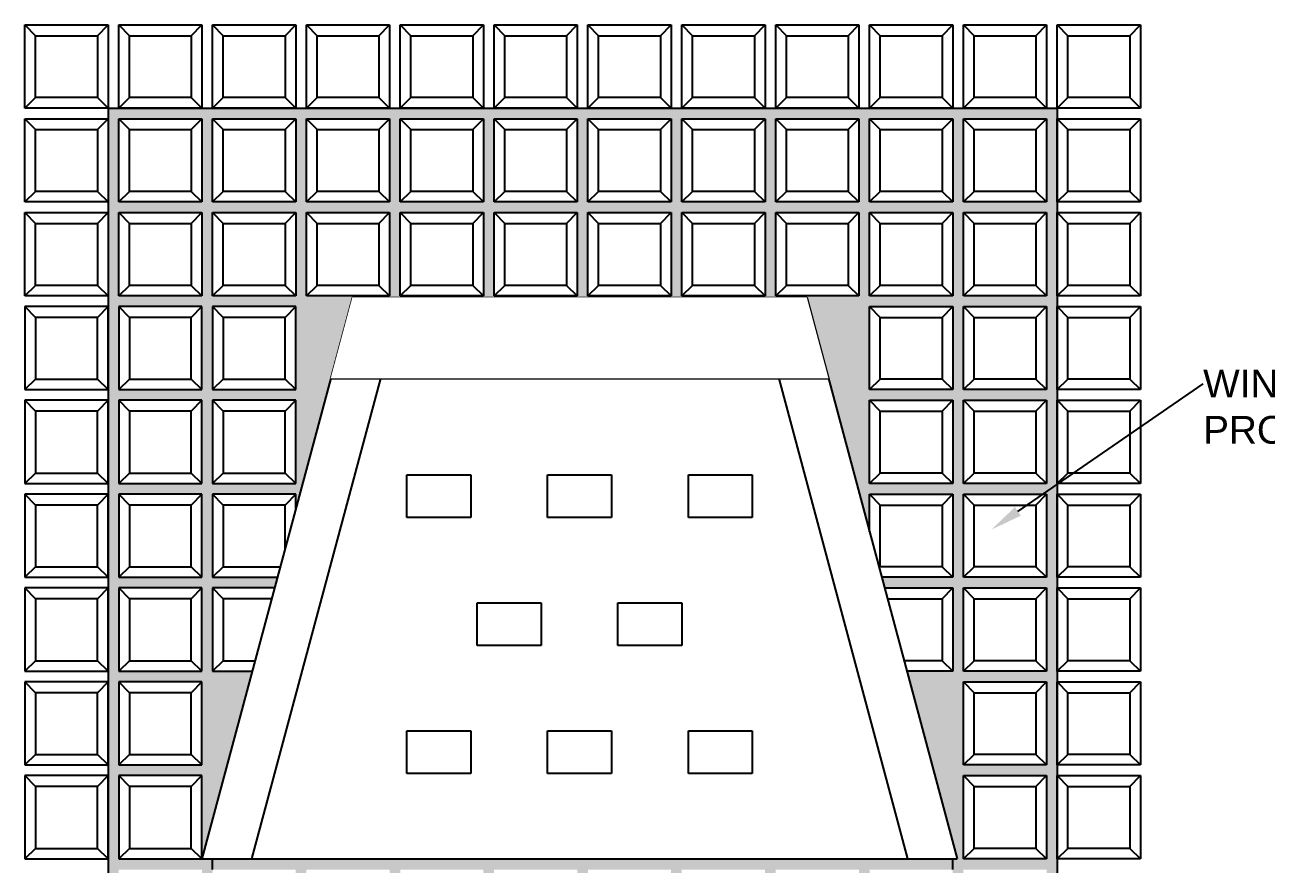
# Model space of a CAD drawing. Header units: inches. Extents: x -6483 to 5836, y -464 to 6086.
# Drawn here: x -6483 to -664, y 2151 to 6086 of the extents above; entities that cross this region are included whole.
import ezdxf
from ezdxf import colors
from ezdxf.entities.mleader import LeaderData, LeaderLine
from ezdxf.math import Vec2, Vec3

# ---------------------------------------------------------------- set-up
doc = ezdxf.new("R2010")
doc.units = ezdxf.units.IN
doc.header["$MEASUREMENT"] = 0
doc.set_wipeout_variables(frame=1)
doc.linetypes.add('HIDDEN', pattern=[0.375, 0.25, -0.125])
doc.styles.get("Standard").update_dxf_attribs({"font": 'arial.ttf'})

msp = doc.modelspace()

# ---------------------------------------------------------------- hatches: boundary and pattern name
h = msp.add_hatch()
h.set_pattern_fill('AR-CONC', color=256, scale=10)
h.set_pattern_definition([(50, (0, 0), (71.726, -6.2752), [7.5, -82.5]), (355, (0, 0), (-13.87513, 75.2192), [6, -66]), (100.4514, (5.98, -0.52), (57.8509, 68.944), [6.374, -70.1142]), (46.1842, (0, 20), (106.7241, -16.5519), [11.25, -123.75]), (96.6356, (8.89, 18.62), (93.4662, 97.4119), [9.561, -105.1714]), (351.1842, (0, 20), (93.4662, 97.4119), [9, -99]), (21, (10, 15), (59.6907, -40.2619), [7.5, -82.5]), (326, (10, 15), (24.33153, 72.515), [6, -66]), (71.4514, (14.974, 11.645), (84.02224, 32.2531), [6.374, -70.1142]), (37.5, (0, 0), (1.215986, 33.289385), [0, -65.2, 0, -67, 0, -66.25]), (7.5, (0, 0), (26.30695, 39.44117), [0, -38.2, 0, -63.7, 0, -25.25]), (327.5, (-22.3, 0), (53.38224, -2.25549), [0, -25, 0, -78, 0, -103.5]), (317.5, (-32.3, 0), (58.31862, 10.0105), [0, -32.5, 0, -51.8, 0, -73.5])])
h.paths.add_polyline_path([(-4332.5, 4815.5), (-4333, 4816), (-4723, 4816), (-4723, 5206), (-4333, 5206), (-4333, 4808.1), (-4332.5, 4808.1), (-4332.5, 4428.1), (-2715.7, 4428.1), (-2523, 3709.1), (-2523, 3886), (-2133, 3886), (-2133, 3496), (-2465.9, 3496), (-2452.5, 3446), (-2133, 3446), (-2133, 3056), (-2348, 3056), (-2112.2, 2176), (-2133, 2176), (-2133, 2126), (-2133, 1736), (-2133, 1686), (-2133, 1296), (-2133, 1246), (-1643, 1246), (-1643, 5696), (-6093, 5696), (-6093, 1246), (-5603, 1246), (-5603, 1296), (-5603, 1686), (-5603, 1736), (-5603, 2126), (-5603, 2176), (-5652.8, 2176), (-6043, 2176), (-6043, 2566), (-5653, 2566), (-5653, 2176), (-5652.8, 2176), (-5417, 3056), (-5603, 3056), (-5603, 3446), (-5312.5, 3446), (-5299.1, 3496), (-5603, 3496), (-5603, 3886), (-5213, 3886), (-5213, 3817.2), (-5049.3, 4428.1), (-4332.5, 4428.1)])
h.paths.add_polyline_path([(-5213, 4376), (-5603, 4376), (-5603, 4766), (-5213, 4766)], flags=16)
h.paths.add_polyline_path([(-5163, 4816), (-5163, 5206), (-4773, 5206), (-4773, 4816)], flags=16)
h.paths.add_polyline_path([(-5263, 4714.5), (-5263, 4424.5), (-5553, 4424.5), (-5553, 4714.5)], flags=0)
h.paths.add_polyline_path([(-5113, 4864.5), (-5113, 5154.5), (-4823, 5154.5), (-4823, 4864.5)], flags=0)
h.paths.add_polyline_path([(-5213, 4816), (-5603, 4816), (-5603, 5206), (-5213, 5206)], flags=16)
h.paths.add_polyline_path([(-5263, 4864.5), (-5553, 4864.5), (-5553, 5154.5), (-5263, 5154.5)], flags=0)
h.paths.add_polyline_path([(-5213, 4326), (-5213, 3936), (-5603, 3936), (-5603, 4326)], flags=16)
h.paths.add_polyline_path([(-5263, 4274.5), (-5263, 3984.5), (-5553, 3984.5), (-5553, 4274.5)], flags=0)
h.paths.add_polyline_path([(-5653, 4376), (-6043, 4376), (-6043, 4766), (-5653, 4766)], flags=16)
h.paths.add_polyline_path([(-5703, 4714.5), (-5703, 4424.5), (-5993, 4424.5), (-5993, 4714.5)], flags=0)
h.paths.add_polyline_path([(-5653, 4816), (-6043, 4816), (-6043, 5206), (-5653, 5206)], flags=16)
h.paths.add_polyline_path([(-5703, 4864.5), (-5993, 4864.5), (-5993, 5154.5), (-5703, 5154.5)], flags=0)
h.paths.add_polyline_path([(-5163, 5256), (-5163, 5646), (-4773, 5646), (-4773, 5256)], flags=16)
h.paths.add_polyline_path([(-5113, 5304.5), (-5113, 5594.5), (-4823, 5594.5), (-4823, 5304.5)], flags=0)
h.paths.add_polyline_path([(-5213, 5256), (-5603, 5256), (-5603, 5646), (-5213, 5646)], flags=16)
h.paths.add_polyline_path([(-5263, 5304.5), (-5553, 5304.5), (-5553, 5594.5), (-5263, 5594.5)], flags=0)
h.paths.add_polyline_path([(-5653, 4326), (-5653, 3936), (-6043, 3936), (-6043, 4326)], flags=16)
h.paths.add_polyline_path([(-5703, 4274.5), (-5703, 3984.5), (-5993, 3984.5), (-5993, 4274.5)], flags=0)
h.paths.add_polyline_path([(-4723, 5256), (-4723, 5646), (-4333, 5646), (-4333, 5256)], flags=16)
h.paths.add_polyline_path([(-4673, 5304.5), (-4673, 5594.5), (-4383, 5594.5), (-4383, 5304.5)], flags=0)
h.paths.add_polyline_path([(-5653, 5256), (-6043, 5256), (-6043, 5646), (-5653, 5646)], flags=16)
h.paths.add_polyline_path([(-5703, 5304.5), (-5993, 5304.5), (-5993, 5594.5), (-5703, 5594.5)], flags=0)
h.paths.add_polyline_path([(-4283, 4816), (-4283, 5206), (-3893, 5206), (-3893, 4816)], flags=16)
h.paths.add_polyline_path([(-4233, 4864.5), (-4233, 5154.5), (-3943, 5154.5), (-3943, 4864.5)], flags=0)
h.paths.add_polyline_path([(-5653, 3886), (-5653, 3496), (-6043, 3496), (-6043, 3886)], flags=16)
h.paths.add_polyline_path([(-5703, 3834.5), (-5703, 3544.5), (-5993, 3544.5), (-5993, 3834.5)], flags=0)
h.paths.add_polyline_path([(-4283, 5256), (-4283, 5646), (-3893, 5646), (-3893, 5256)], flags=16)
h.paths.add_polyline_path([(-4233, 5304.5), (-4233, 5594.5), (-3943, 5594.5), (-3943, 5304.5)], flags=0)
h.paths.add_polyline_path([(-3843, 4816), (-3843, 5206), (-3453, 5206), (-3453, 4816)], flags=16)
h.paths.add_polyline_path([(-3793, 4864.5), (-3793, 5154.5), (-3503, 5154.5), (-3503, 4864.5)], flags=0)
h.paths.add_polyline_path([(-5653, 3446), (-5653, 3056), (-6043, 3056), (-6043, 3446)], flags=16)
h.paths.add_polyline_path([(-5703, 3394.5), (-5703, 3104.5), (-5993, 3104.5), (-5993, 3394.5)], flags=0)
h.paths.add_polyline_path([(-3843, 5256), (-3843, 5646), (-3453, 5646), (-3453, 5256)], flags=16)
h.paths.add_polyline_path([(-3793, 5304.5), (-3793, 5594.5), (-3503, 5594.5), (-3503, 5304.5)], flags=0)
h.paths.add_polyline_path([(-3403, 4816), (-3403, 5206), (-3013, 5206), (-3013, 4816)], flags=16)
h.paths.add_polyline_path([(-3353, 4864.5), (-3353, 5154.5), (-3063, 5154.5), (-3063, 4864.5)], flags=0)
h.paths.add_polyline_path([(-5653, 3006), (-5653, 2616), (-6043, 2616), (-6043, 3006)], flags=16)
h.paths.add_polyline_path([(-5703, 2954.5), (-5703, 2664.5), (-5993, 2664.5), (-5993, 2954.5)], flags=0)
h.paths.add_polyline_path([(-3403, 5256), (-3403, 5646), (-3013, 5646), (-3013, 5256)], flags=16)
h.paths.add_polyline_path([(-3353, 5304.5), (-3353, 5594.5), (-3063, 5594.5), (-3063, 5304.5)], flags=0)
h.paths.add_polyline_path([(-2963, 4816), (-2963, 5206), (-2573, 5206), (-2573, 4816)], flags=16)
h.paths.add_polyline_path([(-2913, 4864.5), (-2913, 5154.5), (-2623, 5154.5), (-2623, 4864.5)], flags=0)
h.paths.add_polyline_path([(-2963, 5256), (-2963, 5646), (-2573, 5646), (-2573, 5256)], flags=16)
h.paths.add_polyline_path([(-2913, 5304.5), (-2913, 5594.5), (-2623, 5594.5), (-2623, 5304.5)], flags=0)
h.paths.add_polyline_path([(-2523, 4766), (-2133, 4766), (-2133, 4376), (-2523, 4376)], flags=16)
h.paths.add_polyline_path([(-2473, 4714.5), (-2183, 4714.5), (-2183, 4424.5), (-2473, 4424.5)], flags=0)
h.paths.add_polyline_path([(-2523, 4816), (-2523, 5206), (-2133, 5206), (-2133, 4816)], flags=16)
h.paths.add_polyline_path([(-2473, 4864.5), (-2473, 5154.5), (-2183, 5154.5), (-2183, 4864.5)], flags=0)
h.paths.add_polyline_path([(-2523, 4326), (-2133, 4326), (-2133, 3936), (-2523, 3936)], flags=16)
h.paths.add_polyline_path([(-2473, 4274.5), (-2183, 4274.5), (-2183, 3984.5), (-2473, 3984.5)], flags=0)
h.paths.add_polyline_path([(-5653, 2126), (-5653, 1736), (-6043, 1736), (-6043, 2126)], flags=16)
h.paths.add_polyline_path([(-5703, 2074.5), (-5703, 1784.5), (-5993, 1784.5), (-5993, 2074.5)], flags=0)
h.paths.add_polyline_path([(-2523, 5256), (-2523, 5646), (-2133, 5646), (-2133, 5256)], flags=16)
h.paths.add_polyline_path([(-2473, 5304.5), (-2473, 5594.5), (-2183, 5594.5), (-2183, 5304.5)], flags=0)
h.paths.add_polyline_path([(-2083, 4766), (-1693, 4766), (-1693, 4376), (-2083, 4376)], flags=16)
h.paths.add_polyline_path([(-2033, 4714.5), (-1743, 4714.5), (-1743, 4424.5), (-2033, 4424.5)], flags=0)
h.paths.add_polyline_path([(-2083, 4816), (-2083, 5206), (-1693, 5206), (-1693, 4816)], flags=16)
h.paths.add_polyline_path([(-2033, 4864.5), (-2033, 5154.5), (-1743, 5154.5), (-1743, 4864.5)], flags=0)
h.paths.add_polyline_path([(-2083, 4326), (-1693, 4326), (-1693, 3936), (-2083, 3936)], flags=16)
h.paths.add_polyline_path([(-2033, 4274.5), (-1743, 4274.5), (-1743, 3984.5), (-2033, 3984.5)], flags=0)
h.paths.add_polyline_path([(-5653, 1686), (-5653, 1296), (-6043, 1296), (-6043, 1686)], flags=16)
h.paths.add_polyline_path([(-5703, 1634.5), (-5703, 1344.5), (-5993, 1344.5), (-5993, 1634.5)], flags=0)
h.paths.add_polyline_path([(-2083, 5256), (-2083, 5646), (-1693, 5646), (-1693, 5256)], flags=16)
h.paths.add_polyline_path([(-2033, 5304.5), (-2033, 5594.5), (-1743, 5594.5), (-1743, 5304.5)], flags=0)
h.paths.add_polyline_path([(-2083, 3886), (-1693, 3886), (-1693, 3496), (-2083, 3496)], flags=16)
h.paths.add_polyline_path([(-2033, 3834.5), (-1743, 3834.5), (-1743, 3544.5), (-2033, 3544.5)], flags=0)
h.paths.add_polyline_path([(-2083, 3446), (-1693, 3446), (-1693, 3056), (-2083, 3056)], flags=16)
h.paths.add_polyline_path([(-2033, 3394.5), (-1743, 3394.5), (-1743, 3104.5), (-2033, 3104.5)], flags=0)
h.paths.add_polyline_path([(-2083, 3006), (-1693, 3006), (-1693, 2616), (-2083, 2616)], flags=16)
h.paths.add_polyline_path([(-2033, 2954.5), (-1743, 2954.5), (-1743, 2664.5), (-2033, 2664.5)], flags=0)
h.paths.add_polyline_path([(-2083, 2566), (-1693, 2566), (-1693, 2176), (-2083, 2176)], flags=16)
h.paths.add_polyline_path([(-2033, 2514.5), (-1743, 2514.5), (-1743, 2224.5), (-2033, 2224.5)], flags=0)
h.paths.add_polyline_path([(-2083, 2126), (-1693, 2126), (-1693, 1736), (-2083, 1736)], flags=16)
h.paths.add_polyline_path([(-2033, 2074.5), (-1743, 2074.5), (-1743, 1784.5), (-2033, 1784.5)], flags=0)
h.paths.add_polyline_path([(-2083, 1686), (-1693, 1686), (-1693, 1296), (-2083, 1296)], flags=16)
h.paths.add_polyline_path([(-2033, 1634.5), (-1743, 1634.5), (-1743, 1344.5), (-2033, 1344.5)], flags=0)
h = msp.add_hatch()
h.set_pattern_fill('AR-CONC', color=256, scale=10)
h.set_pattern_definition([(50, (-5663.964, -487.377), (71.726, -6.2752), [7.5, -82.5]), (355, (-5663.964, -487.38), (-13.8751, 75.2192), [6, -66]), (100.4514, (-5657.99, -487.9), (57.8509, 68.944), [6.374, -70.1142]), (46.1842, (-5663.96, -467.38), (106.7241, -16.552), [11.25, -123.75]), (96.6356, (-5655.07, -468.76), (93.4662, 97.4119), [9.561, -105.1714]), (351.1842, (-5663.96, -467.38), (93.4662, 97.4119), [9, -99]), (21, (-5653.964, -472.377), (59.6907, -40.2619), [7.5, -82.5]), (326, (-5653.964, -472.38), (24.3315, 72.515), [6, -66]), (71.4514, (-5648.99, -475.73), (84.0222, 32.2531), [6.374, -70.1142]), (37.5, (-5663.964, -487.377), (1.21599, 33.28939), [0, -65.2, 0, -67, 0, -66.25]), (7.5, (-5663.964, -487.377), (26.30695, 39.44117), [0, -38.2, 0, -63.7, 0, -25.25]), (327.5, (-5686.264, -487.377), (53.38224, -2.25549), [0, -25, 0, -78, 0, -103.5]), (317.5, (-5696.264, -487.377), (58.3186, 10.0105), [0, -32.5, 0, -51.8, 0, -73.5])])
h.paths.add_polyline_path([(-2133, 1736), (-2523, 1736), (-2523, 2126), (-2133, 2126), (-2133, 2176), (-5603, 2176), (-5603, 2126), (-5213, 2126), (-5213, 1736), (-5603, 1736), (-5603, 1686), (-5213, 1686), (-5213, 1296), (-5603, 1296), (-5603, 1246), (-5213, 1246), (-5163, 1246), (-4773, 1246), (-4723, 1246), (-4333, 1246), (-4283, 1246), (-3893, 1246), (-3843, 1246), (-3453, 1246), (-3403, 1246), (-3013, 1246), (-2963, 1246), (-2573, 1246), (-2523, 1246), (-2133, 1246), (-2133, 1296), (-2523, 1296), (-2523, 1686), (-2133, 1686)])
h.paths.add_polyline_path([(-3893, 1736), (-4283, 1736), (-4283, 2126), (-3893, 2126)], flags=16)
h.paths.add_polyline_path([(-3843, 1736), (-3843, 2126), (-3453, 2126), (-3453, 1736)], flags=16)
h.paths.add_polyline_path([(-3893, 1686), (-3893, 1296), (-4283, 1296), (-4283, 1686)], flags=16)
h.paths.add_polyline_path([(-3843, 1686), (-3453, 1686), (-3453, 1296), (-3843, 1296)], flags=16)
h.paths.add_polyline_path([(-4333, 1736), (-4723, 1736), (-4723, 2126), (-4333, 2126)], flags=16)
h.paths.add_polyline_path([(-4333, 1686), (-4333, 1296), (-4723, 1296), (-4723, 1686)], flags=16)
h.paths.add_polyline_path([(-3403, 1736), (-3403, 2126), (-3013, 2126), (-3013, 1736)], flags=16)
h.paths.add_polyline_path([(-3403, 1686), (-3013, 1686), (-3013, 1296), (-3403, 1296)], flags=16)
h.paths.add_polyline_path([(-4773, 1736), (-5163, 1736), (-5163, 2126), (-4773, 2126)], flags=16)
h.paths.add_polyline_path([(-4773, 1686), (-4773, 1296), (-5163, 1296), (-5163, 1686)], flags=16)
h.paths.add_polyline_path([(-2963, 1736), (-2963, 2126), (-2573, 2126), (-2573, 1736)], flags=16)
h.paths.add_polyline_path([(-2963, 1686), (-2573, 1686), (-2573, 1296), (-2963, 1296)], flags=16)

# ---------------------------------------------------------------- linework, layer by layer
for p, q in [((-6483, 6086), (-6093, 6086)), ((-6483, 5696), (-6483, 6086)), ((-6483, 6086), (-6433, 6034.5)), ((-6143, 6034.5), (-6093, 6086)), ((-6093, 6086), (-6093, 5696)), ((-6043, 6086), (-5653, 6086)), ((-6043, 5696), (-6043, 6086)), ((-6043, 6086), (-5993, 6034.5)), ((-5703, 6034.5), (-5653, 6086)), ((-5653, 6086), (-5653, 5696)), ((-5603, 6086), (-5213, 6086)), ((-5603, 5696), (-5603, 6086)), ((-5603, 6086), (-5553, 6034.5)), ((-5263, 6034.5), (-5213, 6086)), ((-5213, 6086), (-5213, 5696)), ((-5163, 6086), (-4773, 6086)), ((-5163, 5696), (-5163, 6086)), ((-5163, 6086), (-5113, 6034.5)), ((-4823, 6034.5), (-4773, 6086)), ((-4773, 6086), (-4773, 5696)), ((-4723, 6086), (-4333, 6086)), ((-4723, 5696), (-4723, 6086)), ((-4723, 6086), (-4673, 6034.5)), ((-4383, 6034.5), (-4333, 6086)), ((-4333, 6086), (-4333, 5696)), ((-4283, 6086), (-3893, 6086)), ((-4283, 5696), (-4283, 6086)), ((-4283, 6086), (-4233, 6034.5)), ((-3943, 6034.5), (-3893, 6086)), ((-3893, 6086), (-3893, 5696)), ((-3843, 6086), (-3453, 6086)), ((-3843, 5696), (-3843, 6086)), ((-3843, 6086), (-3793, 6034.5)), ((-3503, 6034.5), (-3453, 6086)), ((-3453, 6086), (-3453, 5696)), ((-3403, 6086), (-3013, 6086)), ((-3403, 5696), (-3403, 6086)), ((-3403, 6086), (-3353, 6034.5)), ((-3063, 6034.5), (-3013, 6086)), ((-3013, 6086), (-3013, 5696)), ((-2963, 6086), (-2573, 6086)), ((-2963, 5696), (-2963, 6086)), ((-2963, 6086), (-2913, 6034.5)), ((-2623, 6034.5), (-2573, 6086)), ((-2573, 6086), (-2573, 5696)), ((-2523, 6086), (-2133, 6086)), ((-2523, 5696), (-2523, 6086)), ((-2523, 6086), (-2473, 6034.5)), ((-2183, 6034.5), (-2133, 6086)), ((-2133, 6086), (-2133, 5696)), ((-2083, 6086), (-1693, 6086)), ((-2083, 5696), (-2083, 6086)), ((-2083, 6086), (-2033, 6034.5)), ((-1743, 6034.5), (-1693, 6086)), ((-1693, 6086), (-1693, 5696)), ((-1643, 6086), (-1253, 6086)), ((-1643, 5696), (-1643, 6086)), ((-1643, 6086), (-1593, 6034.5)), ((-1303, 6034.5), (-1253, 6086)), ((-1253, 6086), (-1253, 5696)), ((-6433, 6034.5), (-6143, 6034.5)), ((-6433, 5744.5), (-6433, 6034.5)), ((-6143, 6034.5), (-6143, 5744.5)), ((-5993, 6034.5), (-5703, 6034.5)), ((-5993, 5744.5), (-5993, 6034.5)), ((-5703, 6034.5), (-5703, 5744.5)), ((-5553, 6034.5), (-5263, 6034.5)), ((-5553, 5744.5), (-5553, 6034.5)), ((-5263, 6034.5), (-5263, 5744.5)), ((-5113, 6034.5), (-4823, 6034.5)), ((-5113, 5744.5), (-5113, 6034.5)), ((-4823, 6034.5), (-4823, 5744.5)), ((-4673, 6034.5), (-4383, 6034.5)), ((-4673, 5744.5), (-4673, 6034.5)), ((-4383, 6034.5), (-4383, 5744.5)), ((-4233, 6034.5), (-3943, 6034.5)), ((-4233, 5744.5), (-4233, 6034.5)), ((-3943, 6034.5), (-3943, 5744.5)), ((-3793, 6034.5), (-3503, 6034.5)), ((-3793, 5744.5), (-3793, 6034.5)), ((-3503, 6034.5), (-3503, 5744.5)), ((-3353, 6034.5), (-3063, 6034.5)), ((-3353, 5744.5), (-3353, 6034.5)), ((-3063, 6034.5), (-3063, 5744.5)), ((-2913, 6034.5), (-2623, 6034.5)), ((-2913, 5744.5), (-2913, 6034.5)), ((-2623, 6034.5), (-2623, 5744.5)), ((-2473, 6034.5), (-2183, 6034.5)), ((-2473, 5744.5), (-2473, 6034.5)), ((-2183, 6034.5), (-2183, 5744.5)), ((-2033, 6034.5), (-1743, 6034.5)), ((-2033, 5744.5), (-2033, 6034.5)), ((-1743, 6034.5), (-1743, 5744.5)), ((-1593, 6034.5), (-1303, 6034.5)), ((-1593, 5744.5), (-1593, 6034.5)), ((-1303, 6034.5), (-1303, 5744.5)), ((-6483, 5696), (-6433, 5744.5)), ((-6143, 5744.5), (-6433, 5744.5)), ((-6143, 5744.5), (-6093, 5696)), ((-6043, 5696), (-5993, 5744.5)), ((-5703, 5744.5), (-5993, 5744.5)), ((-5703, 5744.5), (-5653, 5696)), ((-5603, 5696), (-5553, 5744.5)), ((-5263, 5744.5), (-5553, 5744.5)), ((-5263, 5744.5), (-5213, 5696)), ((-5163, 5696), (-5113, 5744.5)), ((-4823, 5744.5), (-5113, 5744.5)), ((-4823, 5744.5), (-4773, 5696)), ((-4723, 5696), (-4673, 5744.5)), ((-4383, 5744.5), (-4673, 5744.5)), ((-4383, 5744.5), (-4333, 5696)), ((-4283, 5696), (-4233, 5744.5)), ((-3943, 5744.5), (-4233, 5744.5)), ((-3943, 5744.5), (-3893, 5696)), ((-3843, 5696), (-3793, 5744.5)), ((-3503, 5744.5), (-3793, 5744.5)), ((-3503, 5744.5), (-3453, 5696)), ((-3403, 5696), (-3353, 5744.5)), ((-3063, 5744.5), (-3353, 5744.5)), ((-3063, 5744.5), (-3013, 5696)), ((-2963, 5696), (-2913, 5744.5)), ((-2623, 5744.5), (-2913, 5744.5)), ((-2623, 5744.5), (-2573, 5696)), ((-2523, 5696), (-2473, 5744.5)), ((-2183, 5744.5), (-2473, 5744.5)), ((-2183, 5744.5), (-2133, 5696)), ((-2083, 5696), (-2033, 5744.5)), ((-1743, 5744.5), (-2033, 5744.5)), ((-1743, 5744.5), (-1693, 5696)), ((-1643, 5696), (-1593, 5744.5)), ((-1303, 5744.5), (-1593, 5744.5)), ((-1303, 5744.5), (-1253, 5696)), ((-6093, 5696), (-6483, 5696)), ((-6483, 5646), (-6093, 5646)), ((-6483, 5256), (-6483, 5646)), ((-6483, 5646), (-6433, 5594.5)), ((-6143, 5594.5), (-6093, 5646)), ((-6093, 5696), (-1643, 5696)), ((-6093, 5696), (-6093, 1246)), ((-6093, 5646), (-6093, 5256)), ((-5653, 5696), (-6043, 5696)), ((-6043, 5646), (-5653, 5646)), ((-6043, 5256), (-6043, 5646)), ((-6043, 5646), (-5993, 5594.5)), ((-5703, 5594.5), (-5653, 5646)), ((-5653, 5646), (-5653, 5256)), ((-5213, 5696), (-5603, 5696)), ((-5603, 5646), (-5213, 5646)), ((-5603, 5256), (-5603, 5646)), ((-5603, 5646), (-5553, 5594.5)), ((-5263, 5594.5), (-5213, 5646)), ((-5213, 5646), (-5213, 5256)), ((-4773, 5696), (-5163, 5696)), ((-5163, 5646), (-4773, 5646)), ((-5163, 5256), (-5163, 5646)), ((-5163, 5646), (-5113, 5594.5)), ((-4823, 5594.5), (-4773, 5646)), ((-4773, 5646), (-4773, 5256)), ((-4333, 5696), (-4723, 5696)), ((-4723, 5646), (-4333, 5646)), ((-4723, 5256), (-4723, 5646)), ((-4723, 5646), (-4673, 5594.5)), ((-4383, 5594.5), (-4333, 5646)), ((-4333, 5646), (-4333, 5256)), ((-3893, 5696), (-4283, 5696)), ((-4283, 5646), (-3893, 5646)), ((-4283, 5256), (-4283, 5646)), ((-4283, 5646), (-4233, 5594.5)), ((-3943, 5594.5), (-3893, 5646)), ((-3893, 5646), (-3893, 5256)), ((-3453, 5696), (-3843, 5696)), ((-3843, 5646), (-3453, 5646)), ((-3843, 5256), (-3843, 5646)), ((-3843, 5646), (-3793, 5594.5)), ((-3503, 5594.5), (-3453, 5646)), ((-3453, 5646), (-3453, 5256)), ((-3013, 5696), (-3403, 5696)), ((-3403, 5646), (-3013, 5646)), ((-3403, 5256), (-3403, 5646)), ((-3403, 5646), (-3353, 5594.5)), ((-3063, 5594.5), (-3013, 5646)), ((-3013, 5646), (-3013, 5256)), ((-2573, 5696), (-2963, 5696)), ((-2963, 5646), (-2573, 5646)), ((-2963, 5256), (-2963, 5646)), ((-2963, 5646), (-2913, 5594.5)), ((-2623, 5594.5), (-2573, 5646)), ((-2573, 5646), (-2573, 5256)), ((-2133, 5696), (-2523, 5696)), ((-2523, 5646), (-2133, 5646)), ((-2523, 5256), (-2523, 5646)), ((-2523, 5646), (-2473, 5594.5)), ((-2183, 5594.5), (-2133, 5646)), ((-2133, 5646), (-2133, 5256)), ((-1693, 5696), (-2083, 5696)), ((-2083, 5646), (-1693, 5646)), ((-2083, 5256), (-2083, 5646)), ((-2083, 5646), (-2033, 5594.5)), ((-1743, 5594.5), (-1693, 5646)), ((-1693, 5646), (-1693, 5256)), ((-1253, 5696), (-1643, 5696)), ((-1643, 5696), (-1643, 1246)), ((-1643, 5646), (-1253, 5646)), ((-1643, 5256), (-1643, 5646)), ((-1643, 5646), (-1593, 5594.5)), ((-1303, 5594.5), (-1253, 5646)), ((-1253, 5646), (-1253, 5256)), ((-6433, 5594.5), (-6143, 5594.5)), ((-6433, 5304.5), (-6433, 5594.5)), ((-6143, 5594.5), (-6143, 5304.5)), ((-5993, 5594.5), (-5703, 5594.5)), ((-5993, 5304.5), (-5993, 5594.5)), ((-5703, 5594.5), (-5703, 5304.5)), ((-5553, 5594.5), (-5263, 5594.5)), ((-5553, 5304.5), (-5553, 5594.5)), ((-5263, 5594.5), (-5263, 5304.5)), ((-5113, 5594.5), (-4823, 5594.5)), ((-5113, 5304.5), (-5113, 5594.5)), ((-4823, 5594.5), (-4823, 5304.5)), ((-4673, 5594.5), (-4383, 5594.5)), ((-4673, 5304.5), (-4673, 5594.5)), ((-4383, 5594.5), (-4383, 5304.5)), ((-4233, 5594.5), (-3943, 5594.5)), ((-4233, 5304.5), (-4233, 5594.5)), ((-3943, 5594.5), (-3943, 5304.5)), ((-3793, 5594.5), (-3503, 5594.5)), ((-3793, 5304.5), (-3793, 5594.5)), ((-3503, 5594.5), (-3503, 5304.5)), ((-3353, 5594.5), (-3063, 5594.5)), ((-3353, 5304.5), (-3353, 5594.5)), ((-3063, 5594.5), (-3063, 5304.5)), ((-2913, 5594.5), (-2623, 5594.5)), ((-2913, 5304.5), (-2913, 5594.5)), ((-2623, 5594.5), (-2623, 5304.5)), ((-2473, 5594.5), (-2183, 5594.5)), ((-2473, 5304.5), (-2473, 5594.5)), ((-2183, 5594.5), (-2183, 5304.5)), ((-2033, 5594.5), (-1743, 5594.5)), ((-2033, 5304.5), (-2033, 5594.5)), ((-1743, 5594.5), (-1743, 5304.5)), ((-1593, 5594.5), (-1303, 5594.5)), ((-1593, 5304.5), (-1593, 5594.5)), ((-1303, 5594.5), (-1303, 5304.5)), ((-6483, 5256), (-6433, 5304.5)), ((-6143, 5304.5), (-6433, 5304.5)), ((-6143, 5304.5), (-6093, 5256)), ((-6043, 5256), (-5993, 5304.5)), ((-5703, 5304.5), (-5993, 5304.5)), ((-5703, 5304.5), (-5653, 5256)), ((-5603, 5256), (-5553, 5304.5)), ((-5263, 5304.5), (-5553, 5304.5)), ((-5263, 5304.5), (-5213, 5256)), ((-5163, 5256), (-5113, 5304.5)), ((-4823, 5304.5), (-5113, 5304.5)), ((-4823, 5304.5), (-4773, 5256)), ((-4723, 5256), (-4673, 5304.5)), ((-4383, 5304.5), (-4673, 5304.5)), ((-4383, 5304.5), (-4333, 5256)), ((-4283, 5256), (-4233, 5304.5)), ((-3943, 5304.5), (-4233, 5304.5)), ((-3943, 5304.5), (-3893, 5256)), ((-3843, 5256), (-3793, 5304.5)), ((-3503, 5304.5), (-3793, 5304.5)), ((-3503, 5304.5), (-3453, 5256)), ((-3403, 5256), (-3353, 5304.5)), ((-3063, 5304.5), (-3353, 5304.5)), ((-3063, 5304.5), (-3013, 5256)), ((-2963, 5256), (-2913, 5304.5)), ((-2623, 5304.5), (-2913, 5304.5)), ((-2623, 5304.5), (-2573, 5256)), ((-2523, 5256), (-2473, 5304.5)), ((-2183, 5304.5), (-2473, 5304.5)), ((-2183, 5304.5), (-2133, 5256)), ((-2083, 5256), (-2033, 5304.5)), ((-1743, 5304.5), (-2033, 5304.5)), ((-1743, 5304.5), (-1693, 5256)), ((-1643, 5256), (-1593, 5304.5)), ((-1303, 5304.5), (-1593, 5304.5)), ((-1303, 5304.5), (-1253, 5256)), ((-6093, 5256), (-6483, 5256)), ((-5653, 5256), (-6043, 5256)), ((-5213, 5256), (-5603, 5256)), ((-4773, 5256), (-5163, 5256)), ((-4333, 5256), (-4723, 5256)), ((-3893, 5256), (-4283, 5256)), ((-3453, 5256), (-3843, 5256)), ((-3013, 5256), (-3403, 5256)), ((-2573, 5256), (-2963, 5256)), ((-2133, 5256), (-2523, 5256)), ((-1693, 5256), (-2083, 5256)), ((-1253, 5256), (-1643, 5256)), ((-6483, 5206), (-6093, 5206)), ((-6483, 4816), (-6483, 5206)), ((-6483, 5206), (-6433, 5154.5)), ((-6143, 5154.5), (-6093, 5206)), ((-6093, 5206), (-6093, 4816)), ((-6043, 5206), (-5653, 5206)), ((-6043, 4816), (-6043, 5206)), ((-6043, 5206), (-5993, 5154.5)), ((-5703, 5154.5), (-5653, 5206)), ((-5653, 5206), (-5653, 4816)), ((-5603, 5206), (-5213, 5206)), ((-5603, 4816), (-5603, 5206)), ((-5603, 5206), (-5553, 5154.5)), ((-5263, 5154.5), (-5213, 5206)), ((-5213, 5206), (-5213, 4816)), ((-5163, 5206), (-4773, 5206)), ((-5163, 4816), (-5163, 5206)), ((-5163, 5206), (-5113, 5154.5)), ((-4823, 5154.5), (-4773, 5206)), ((-4773, 5206), (-4773, 4816)), ((-4723, 5206), (-4333, 5206)), ((-4723, 4816), (-4723, 5206)), ((-4723, 5206), (-4673, 5154.5)), ((-4383, 5154.5), (-4333, 5206)), ((-4333, 5206), (-4333, 4816)), ((-4283, 5206), (-3893, 5206)), ((-4283, 4816), (-4283, 5206)), ((-4283, 5206), (-4233, 5154.5)), ((-3943, 5154.5), (-3893, 5206)), ((-3893, 5206), (-3893, 4816)), ((-3843, 5206), (-3453, 5206)), ((-3843, 4816), (-3843, 5206)), ((-3843, 5206), (-3793, 5154.5)), ((-3503, 5154.5), (-3453, 5206)), ((-3453, 5206), (-3453, 4816)), ((-3403, 5206), (-3013, 5206)), ((-3403, 4816), (-3403, 5206)), ((-3403, 5206), (-3353, 5154.5)), ((-3063, 5154.5), (-3013, 5206)), ((-3013, 5206), (-3013, 4816)), ((-2963, 5206), (-2573, 5206)), ((-2963, 4816), (-2963, 5206)), ((-2963, 5206), (-2913, 5154.5)), ((-2623, 5154.5), (-2573, 5206)), ((-2573, 5206), (-2573, 4816)), ((-2523, 5206), (-2133, 5206)), ((-2523, 4816), (-2523, 5206)), ((-2523, 5206), (-2473, 5154.5)), ((-2183, 5154.5), (-2133, 5206)), ((-2133, 5206), (-2133, 4816)), ((-2083, 5206), (-1693, 5206)), ((-2083, 4816), (-2083, 5206)), ((-2083, 5206), (-2033, 5154.5)), ((-1743, 5154.5), (-1693, 5206)), ((-1693, 5206), (-1693, 4816)), ((-1643, 5206), (-1253, 5206)), ((-1643, 4816), (-1643, 5206)), ((-1643, 5206), (-1593, 5154.5)), ((-1303, 5154.5), (-1253, 5206)), ((-1253, 5206), (-1253, 4816)), ((-6433, 5154.5), (-6143, 5154.5)), ((-6433, 4864.5), (-6433, 5154.5)), ((-6143, 5154.5), (-6143, 4864.5)), ((-5993, 5154.5), (-5703, 5154.5)), ((-5993, 4864.5), (-5993, 5154.5)), ((-5703, 5154.5), (-5703, 4864.5)), ((-5553, 5154.5), (-5263, 5154.5)), ((-5553, 4864.5), (-5553, 5154.5)), ((-5263, 5154.5), (-5263, 4864.5)), ((-5113, 5154.5), (-4823, 5154.5)), ((-5113, 4864.5), (-5113, 5154.5)), ((-4823, 5154.5), (-4823, 4864.5)), ((-4673, 5154.5), (-4383, 5154.5)), ((-4673, 4864.5), (-4673, 5154.5)), ((-4383, 5154.5), (-4383, 4864.5)), ((-4233, 5154.5), (-3943, 5154.5)), ((-4233, 4864.5), (-4233, 5154.5)), ((-3943, 5154.5), (-3943, 4864.5)), ((-3793, 5154.5), (-3503, 5154.5)), ((-3793, 4864.5), (-3793, 5154.5)), ((-3503, 5154.5), (-3503, 4864.5)), ((-3353, 5154.5), (-3063, 5154.5)), ((-3353, 4864.5), (-3353, 5154.5)), ((-3063, 5154.5), (-3063, 4864.5)), ((-2913, 5154.5), (-2623, 5154.5)), ((-2913, 4864.5), (-2913, 5154.5)), ((-2623, 5154.5), (-2623, 4864.5)), ((-2473, 5154.5), (-2183, 5154.5)), ((-2473, 4864.5), (-2473, 5154.5)), ((-2183, 5154.5), (-2183, 4864.5)), ((-2033, 5154.5), (-1743, 5154.5)), ((-2033, 4864.5), (-2033, 5154.5)), ((-1743, 5154.5), (-1743, 4864.5)), ((-1593, 5154.5), (-1303, 5154.5)), ((-1593, 4864.5), (-1593, 5154.5)), ((-1303, 5154.5), (-1303, 4864.5)), ((-6483, 4816), (-6433, 4864.5)), ((-6143, 4864.5), (-6433, 4864.5)), ((-6143, 4864.5), (-6093, 4816)), ((-6043, 4816), (-5993, 4864.5)), ((-5703, 4864.5), (-5993, 4864.5)), ((-5703, 4864.5), (-5653, 4816)), ((-5603, 4816), (-5553, 4864.5)), ((-5263, 4864.5), (-5553, 4864.5)), ((-5263, 4864.5), (-5213, 4816)), ((-5163, 4816), (-5113, 4864.5)), ((-4823, 4864.5), (-5113, 4864.5)), ((-4823, 4864.5), (-4773, 4816)), ((-4723, 4816), (-4673, 4864.5)), ((-4383, 4864.5), (-4673, 4864.5)), ((-4383, 4864.5), (-4333, 4816)), ((-4283, 4816), (-4233, 4864.5)), ((-3943, 4864.5), (-4233, 4864.5)), ((-3943, 4864.5), (-3893, 4816)), ((-3843, 4816), (-3793, 4864.5)), ((-3503, 4864.5), (-3793, 4864.5)), ((-3503, 4864.5), (-3453, 4816)), ((-3403, 4816), (-3353, 4864.5)), ((-3063, 4864.5), (-3353, 4864.5)), ((-3063, 4864.5), (-3013, 4816)), ((-2963, 4816), (-2913, 4864.5)), ((-2623, 4864.5), (-2913, 4864.5)), ((-2623, 4864.5), (-2573, 4816)), ((-2523, 4816), (-2473, 4864.5)), ((-2183, 4864.5), (-2473, 4864.5)), ((-2183, 4864.5), (-2133, 4816)), ((-2083, 4816), (-2033, 4864.5)), ((-1743, 4864.5), (-2033, 4864.5)), ((-1743, 4864.5), (-1693, 4816)), ((-1643, 4816), (-1593, 4864.5)), ((-1303, 4864.5), (-1593, 4864.5)), ((-1303, 4864.5), (-1253, 4816)), ((-6093, 4816), (-6483, 4816)), ((-5653, 4816), (-6043, 4816)), ((-5213, 4816), (-5603, 4816)), ((-4773, 4816), (-5163, 4816)), ((-4333, 4816), (-4723, 4816)), ((-3893, 4816), (-4283, 4816)), ((-3453, 4816), (-3843, 4816)), ((-3013, 4816), (-3403, 4816)), ((-2573, 4816), (-2963, 4816)), ((-2133, 4816), (-2523, 4816)), ((-1693, 4816), (-2083, 4816)), ((-1253, 4816), (-1643, 4816)), ((-6433, 4714.5), (-6483, 4766)), ((-6093, 4766), (-6483, 4766)), ((-6483, 4766), (-6483, 4376)), ((-6143, 4714.5), (-6433, 4714.5)), ((-6433, 4714.5), (-6433, 4424.5)), ((-6093, 4766), (-6143, 4714.5)), ((-6143, 4424.5), (-6143, 4714.5)), ((-6093, 4376), (-6093, 4766)), ((-5993, 4714.5), (-6043, 4766)), ((-5653, 4766), (-6043, 4766)), ((-6043, 4766), (-6043, 4376)), ((-5703, 4714.5), (-5993, 4714.5)), ((-5993, 4714.5), (-5993, 4424.5)), ((-5653, 4766), (-5703, 4714.5)), ((-5703, 4424.5), (-5703, 4714.5)), ((-5653, 4376), (-5653, 4766)), ((-5553, 4714.5), (-5603, 4766)), ((-5213, 4766), (-5603, 4766)), ((-5603, 4766), (-5603, 4376)), ((-5263, 4714.5), (-5553, 4714.5)), ((-5553, 4714.5), (-5553, 4424.5)), ((-5213, 4766), (-5263, 4714.5)), ((-5263, 4424.5), (-5263, 4714.5)), ((-5213, 4376), (-5213, 4766)), ((-2523, 4766), (-2133, 4766)), ((-2523, 4376), (-2523, 4766)), ((-2523, 4766), (-2473, 4714.5)), ((-2473, 4714.5), (-2183, 4714.5)), ((-2473, 4424.5), (-2473, 4714.5)), ((-2183, 4714.5), (-2133, 4766)), ((-2183, 4714.5), (-2183, 4424.5)), ((-2133, 4766), (-2133, 4376)), ((-2083, 4766), (-1693, 4766)), ((-2083, 4376), (-2083, 4766)), ((-2083, 4766), (-2033, 4714.5)), ((-2033, 4714.5), (-1743, 4714.5)), ((-2033, 4424.5), (-2033, 4714.5)), ((-1743, 4714.5), (-1693, 4766)), ((-1743, 4714.5), (-1743, 4424.5)), ((-1693, 4766), (-1693, 4376)), ((-1643, 4766), (-1253, 4766)), ((-1643, 4376), (-1643, 4766)), ((-1643, 4766), (-1593, 4714.5)), ((-1593, 4714.5), (-1303, 4714.5)), ((-1593, 4424.5), (-1593, 4714.5)), ((-1303, 4714.5), (-1253, 4766)), ((-1303, 4714.5), (-1303, 4424.5)), ((-1253, 4766), (-1253, 4376)), ((-6433, 4424.5), (-6483, 4376)), ((-6433, 4424.5), (-6143, 4424.5)), ((-6093, 4376), (-6143, 4424.5)), ((-5993, 4424.5), (-6043, 4376)), ((-5993, 4424.5), (-5703, 4424.5)), ((-5653, 4376), (-5703, 4424.5)), ((-5553, 4424.5), (-5603, 4376)), ((-5553, 4424.5), (-5263, 4424.5)), ((-5213, 4376), (-5263, 4424.5)), ((-2523, 4376), (-2473, 4424.5)), ((-2183, 4424.5), (-2473, 4424.5)), ((-2183, 4424.5), (-2133, 4376)), ((-2083, 4376), (-2033, 4424.5)), ((-1743, 4424.5), (-2033, 4424.5)), ((-1743, 4424.5), (-1693, 4376)), ((-1643, 4376), (-1593, 4424.5)), ((-1303, 4424.5), (-1593, 4424.5)), ((-1303, 4424.5), (-1253, 4376)), ((-6483, 4376), (-6093, 4376)), ((-6043, 4376), (-5653, 4376)), ((-5603, 4376), (-5213, 4376)), ((-2133, 4376), (-2523, 4376)), ((-1693, 4376), (-2083, 4376)), ((-1253, 4376), (-1643, 4376)), ((-6433, 4274.5), (-6483, 4326)), ((-6093, 4326), (-6483, 4326)), ((-6483, 4326), (-6483, 3936)), ((-6093, 4326), (-6143, 4274.5)), ((-6093, 3936), (-6093, 4326)), ((-5993, 4274.5), (-6043, 4326)), ((-5653, 4326), (-6043, 4326)), ((-6043, 4326), (-6043, 3936)), ((-5653, 4326), (-5703, 4274.5)), ((-5653, 3936), (-5653, 4326)), ((-5553, 4274.5), (-5603, 4326)), ((-5213, 4326), (-5603, 4326)), ((-5603, 4326), (-5603, 3936)), ((-5213, 4326), (-5263, 4274.5)), ((-5213, 3936), (-5213, 4326)), ((-2523, 4326), (-2133, 4326)), ((-2523, 3936), (-2523, 4326)), ((-2523, 4326), (-2473, 4274.5)), ((-2183, 4274.5), (-2133, 4326)), ((-2133, 4326), (-2133, 3936)), ((-2083, 4326), (-1693, 4326)), ((-2083, 3936), (-2083, 4326)), ((-2083, 4326), (-2033, 4274.5)), ((-1743, 4274.5), (-1693, 4326)), ((-1693, 4326), (-1693, 3936)), ((-1643, 4326), (-1253, 4326)), ((-1643, 3936), (-1643, 4326)), ((-1643, 4326), (-1593, 4274.5)), ((-1303, 4274.5), (-1253, 4326)), ((-1253, 4326), (-1253, 3936)), ((-6143, 4274.5), (-6433, 4274.5)), ((-6433, 4274.5), (-6433, 3984.5)), ((-6143, 3984.5), (-6143, 4274.5)), ((-5703, 4274.5), (-5993, 4274.5)), ((-5993, 4274.5), (-5993, 3984.5)), ((-5703, 3984.5), (-5703, 4274.5)), ((-5263, 4274.5), (-5553, 4274.5)), ((-5553, 4274.5), (-5553, 3984.5)), ((-5263, 3984.5), (-5263, 4274.5)), ((-2473, 4274.5), (-2183, 4274.5)), ((-2473, 3984.5), (-2473, 4274.5)), ((-2183, 4274.5), (-2183, 3984.5)), ((-2033, 4274.5), (-1743, 4274.5)), ((-2033, 3984.5), (-2033, 4274.5)), ((-1743, 4274.5), (-1743, 3984.5)), ((-1593, 4274.5), (-1303, 4274.5)), ((-1593, 3984.5), (-1593, 4274.5)), ((-1303, 4274.5), (-1303, 3984.5)), ((-6433, 3984.5), (-6483, 3936)), ((-6433, 3984.5), (-6143, 3984.5)), ((-6093, 3936), (-6143, 3984.5)), ((-5993, 3984.5), (-6043, 3936)), ((-5993, 3984.5), (-5703, 3984.5)), ((-5653, 3936), (-5703, 3984.5)), ((-5553, 3984.5), (-5603, 3936)), ((-5553, 3984.5), (-5263, 3984.5)), ((-5213, 3936), (-5263, 3984.5)), ((-2523, 3936), (-2473, 3984.5)), ((-2183, 3984.5), (-2473, 3984.5)), ((-2183, 3984.5), (-2133, 3936)), ((-2083, 3936), (-2033, 3984.5)), ((-1743, 3984.5), (-2033, 3984.5)), ((-1743, 3984.5), (-1693, 3936)), ((-1643, 3936), (-1593, 3984.5)), ((-1303, 3984.5), (-1593, 3984.5)), ((-1303, 3984.5), (-1253, 3936)), ((-6483, 3936), (-6093, 3936)), ((-6043, 3936), (-5653, 3936)), ((-5603, 3936), (-5213, 3936)), ((-2133, 3936), (-2523, 3936)), ((-1693, 3936), (-2083, 3936)), ((-1253, 3936), (-1643, 3936)), ((-6433, 3834.5), (-6483, 3886)), ((-6093, 3886), (-6483, 3886)), ((-6483, 3886), (-6483, 3496)), ((-6093, 3886), (-6143, 3834.5)), ((-6093, 3496), (-6093, 3886)), ((-5993, 3834.5), (-6043, 3886)), ((-5653, 3886), (-6043, 3886)), ((-6043, 3886), (-6043, 3496)), ((-5653, 3886), (-5703, 3834.5)), ((-5653, 3496), (-5653, 3886)), ((-5553, 3834.5), (-5603, 3886)), ((-5213, 3886), (-5603, 3886)), ((-5603, 3886), (-5603, 3496)), ((-5213, 3886), (-5263, 3834.5)), ((-5213, 3817.2), (-5213, 3886)), ((-2523, 3886), (-2133, 3886)), ((-2523, 3709.1), (-2523, 3886)), ((-2523, 3886), (-2473, 3834.5)), ((-2183, 3834.5), (-2133, 3886)), ((-2133, 3886), (-2133, 3496)), ((-2083, 3886), (-1693, 3886)), ((-2083, 3496), (-2083, 3886)), ((-2083, 3886), (-2033, 3834.5)), ((-1743, 3834.5), (-1693, 3886)), ((-1693, 3886), (-1693, 3496)), ((-1643, 3886), (-1253, 3886)), ((-1643, 3496), (-1643, 3886)), ((-1643, 3886), (-1593, 3834.5)), ((-1303, 3834.5), (-1253, 3886)), ((-1253, 3886), (-1253, 3496)), ((-6143, 3834.5), (-6433, 3834.5)), ((-6433, 3834.5), (-6433, 3544.5)), ((-6143, 3544.5), (-6143, 3834.5)), ((-5703, 3834.5), (-5993, 3834.5)), ((-5993, 3834.5), (-5993, 3544.5)), ((-5703, 3544.5), (-5703, 3834.5)), ((-5263, 3834.5), (-5553, 3834.5)), ((-5553, 3834.5), (-5553, 3544.5)), ((-5263, 3630.6), (-5263, 3834.5)), ((-2473, 3834.5), (-2183, 3834.5)), ((-2473, 3544.5), (-2473, 3834.5)), ((-2183, 3834.5), (-2183, 3544.5)), ((-2033, 3834.5), (-1743, 3834.5)), ((-2033, 3544.5), (-2033, 3834.5)), ((-1743, 3834.5), (-1743, 3544.5)), ((-1593, 3834.5), (-1303, 3834.5)), ((-1593, 3544.5), (-1593, 3834.5)), ((-1303, 3834.5), (-1303, 3544.5)), ((-6433, 3544.5), (-6483, 3496)), ((-6483, 3496), (-6093, 3496)), ((-6433, 3544.5), (-6143, 3544.5)), ((-6093, 3496), (-6143, 3544.5)), ((-5993, 3544.5), (-6043, 3496)), ((-6043, 3496), (-5653, 3496)), ((-5993, 3544.5), (-5703, 3544.5)), ((-5653, 3496), (-5703, 3544.5)), ((-5553, 3544.5), (-5603, 3496)), ((-5603, 3496), (-5299.1, 3496)), ((-5553, 3544.5), (-5286.1, 3544.5)), ((-2477.7, 3540), (-2473, 3544.5)), ((-2183, 3544.5), (-2473, 3544.5)), ((-2133, 3496), (-2465.9, 3496)), ((-2183, 3544.5), (-2133, 3496)), ((-2083, 3496), (-2033, 3544.5)), ((-1693, 3496), (-2083, 3496)), ((-1743, 3544.5), (-2033, 3544.5)), ((-1743, 3544.5), (-1693, 3496)), ((-1643, 3496), (-1593, 3544.5)), ((-1253, 3496), (-1643, 3496)), ((-1303, 3544.5), (-1593, 3544.5)), ((-1303, 3544.5), (-1253, 3496)), ((-6433, 3394.5), (-6483, 3446)), ((-6093, 3446), (-6483, 3446)), ((-6483, 3446), (-6483, 3056)), ((-6093, 3446), (-6143, 3394.5)), ((-6093, 3056), (-6093, 3446)), ((-5993, 3394.5), (-6043, 3446)), ((-5653, 3446), (-6043, 3446)), ((-6043, 3446), (-6043, 3056)), ((-5653, 3446), (-5703, 3394.5)), ((-5653, 3056), (-5653, 3446)), ((-5553, 3394.5), (-5603, 3446)), ((-5312.5, 3446), (-5603, 3446)), ((-5603, 3446), (-5603, 3056)), ((-2452.5, 3446), (-2133, 3446)), ((-2183, 3394.5), (-2133, 3446)), ((-2133, 3446), (-2133, 3056)), ((-2083, 3446), (-1693, 3446)), ((-2083, 3056), (-2083, 3446)), ((-2083, 3446), (-2033, 3394.5)), ((-1743, 3394.5), (-1693, 3446)), ((-1693, 3446), (-1693, 3056)), ((-1643, 3446), (-1253, 3446)), ((-1643, 3056), (-1643, 3446)), ((-1643, 3446), (-1593, 3394.5)), ((-1303, 3394.5), (-1253, 3446)), ((-1253, 3446), (-1253, 3056)), ((-6143, 3394.5), (-6433, 3394.5)), ((-6433, 3394.5), (-6433, 3104.5)), ((-6143, 3104.5), (-6143, 3394.5)), ((-5703, 3394.5), (-5993, 3394.5)), ((-5993, 3394.5), (-5993, 3104.5)), ((-5703, 3104.5), (-5703, 3394.5)), ((-5326.3, 3394.5), (-5553, 3394.5)), ((-5553, 3394.5), (-5553, 3104.5)), ((-2438.7, 3394.5), (-2183, 3394.5)), ((-2183, 3394.5), (-2183, 3104.5)), ((-2033, 3394.5), (-1743, 3394.5)), ((-2033, 3104.5), (-2033, 3394.5)), ((-1743, 3394.5), (-1743, 3104.5)), ((-1593, 3394.5), (-1303, 3394.5)), ((-1593, 3104.5), (-1593, 3394.5)), ((-1303, 3394.5), (-1303, 3104.5)), ((-6433, 3104.5), (-6483, 3056)), ((-6433, 3104.5), (-6143, 3104.5)), ((-6093, 3056), (-6143, 3104.5)), ((-5993, 3104.5), (-6043, 3056)), ((-5993, 3104.5), (-5703, 3104.5)), ((-5653, 3056), (-5703, 3104.5)), ((-5553, 3104.5), (-5603, 3056)), ((-5553, 3104.5), (-5404, 3104.5)), ((-2183, 3104.5), (-2361, 3104.5)), ((-2183, 3104.5), (-2133, 3056)), ((-2083, 3056), (-2033, 3104.5)), ((-1743, 3104.5), (-2033, 3104.5)), ((-1743, 3104.5), (-1693, 3056)), ((-1643, 3056), (-1593, 3104.5)), ((-1303, 3104.5), (-1593, 3104.5)), ((-1303, 3104.5), (-1253, 3056)), ((-6483, 3056), (-6093, 3056)), ((-6043, 3056), (-5653, 3056)), ((-5603, 3056), (-5417, 3056)), ((-2133, 3056), (-2348, 3056)), ((-1693, 3056), (-2083, 3056)), ((-1253, 3056), (-1643, 3056)), ((-6433, 2954.5), (-6483, 3006)), ((-6093, 3006), (-6483, 3006)), ((-6483, 3006), (-6483, 2616)), ((-6093, 3006), (-6143, 2954.5)), ((-6093, 2616), (-6093, 3006)), ((-5993, 2954.5), (-6043, 3006)), ((-5653, 3006), (-6043, 3006)), ((-6043, 3006), (-6043, 2616)), ((-5653, 3006), (-5703, 2954.5)), ((-5653, 2616), (-5653, 3006)), ((-2083, 3006), (-1693, 3006)), ((-2083, 2616), (-2083, 3006)), ((-2083, 3006), (-2033, 2954.5)), ((-1743, 2954.5), (-1693, 3006)), ((-1693, 3006), (-1693, 2616)), ((-1643, 3006), (-1253, 3006)), ((-1643, 2616), (-1643, 3006)), ((-1643, 3006), (-1593, 2954.5)), ((-1303, 2954.5), (-1253, 3006)), ((-1253, 3006), (-1253, 2616)), ((-6143, 2954.5), (-6433, 2954.5)), ((-6433, 2954.5), (-6433, 2664.5)), ((-6143, 2664.5), (-6143, 2954.5)), ((-5703, 2954.5), (-5993, 2954.5)), ((-5993, 2954.5), (-5993, 2664.5)), ((-5703, 2664.5), (-5703, 2954.5)), ((-2033, 2954.5), (-1743, 2954.5)), ((-2033, 2664.5), (-2033, 2954.5)), ((-1743, 2954.5), (-1743, 2664.5)), ((-1593, 2954.5), (-1303, 2954.5)), ((-1593, 2664.5), (-1593, 2954.5)), ((-1303, 2954.5), (-1303, 2664.5)), ((-6433, 2664.5), (-6483, 2616)), ((-6433, 2664.5), (-6143, 2664.5)), ((-6093, 2616), (-6143, 2664.5)), ((-5993, 2664.5), (-6043, 2616)), ((-5993, 2664.5), (-5703, 2664.5)), ((-5653, 2616), (-5703, 2664.5)), ((-2083, 2616), (-2033, 2664.5)), ((-1743, 2664.5), (-2033, 2664.5)), ((-1743, 2664.5), (-1693, 2616)), ((-1643, 2616), (-1593, 2664.5)), ((-1303, 2664.5), (-1593, 2664.5)), ((-1303, 2664.5), (-1253, 2616)), ((-6483, 2616), (-6093, 2616)), ((-6433, 2514.5), (-6483, 2566)), ((-6093, 2566), (-6483, 2566)), ((-6483, 2566), (-6483, 2176)), ((-6093, 2566), (-6143, 2514.5)), ((-6093, 2176), (-6093, 2566)), ((-6043, 2616), (-5653, 2616)), ((-5993, 2514.5), (-6043, 2566)), ((-5653, 2566), (-6043, 2566)), ((-6043, 2566), (-6043, 2176)), ((-5653, 2566), (-5703, 2514.5)), ((-5653, 2176), (-5653, 2566)), ((-1693, 2616), (-2083, 2616)), ((-2083, 2566), (-1693, 2566)), ((-2083, 2176), (-2083, 2566)), ((-2083, 2566), (-2033, 2514.5)), ((-1743, 2514.5), (-1693, 2566)), ((-1693, 2566), (-1693, 2176)), ((-1253, 2616), (-1643, 2616)), ((-1643, 2566), (-1253, 2566)), ((-1643, 2176), (-1643, 2566)), ((-1643, 2566), (-1593, 2514.5)), ((-1303, 2514.5), (-1253, 2566)), ((-1253, 2566), (-1253, 2176)), ((-6143, 2514.5), (-6433, 2514.5)), ((-6433, 2514.5), (-6433, 2224.5)), ((-6143, 2224.5), (-6143, 2514.5)), ((-5703, 2514.5), (-5993, 2514.5)), ((-5993, 2514.5), (-5993, 2224.5)), ((-5703, 2224.5), (-5703, 2514.5)), ((-2033, 2514.5), (-1743, 2514.5)), ((-2033, 2224.5), (-2033, 2514.5)), ((-1743, 2514.5), (-1743, 2224.5)), ((-1593, 2514.5), (-1303, 2514.5)), ((-1593, 2224.5), (-1593, 2514.5)), ((-1303, 2514.5), (-1303, 2224.5)), ((-6433, 2224.5), (-6483, 2176)), ((-6433, 2224.5), (-6143, 2224.5)), ((-6093, 2176), (-6143, 2224.5)), ((-5993, 2224.5), (-6043, 2176)), ((-5993, 2224.5), (-5703, 2224.5)), ((-5653, 2176), (-5703, 2224.5)), ((-2083, 2176), (-2033, 2224.5)), ((-1743, 2224.5), (-2033, 2224.5)), ((-1743, 2224.5), (-1693, 2176)), ((-1643, 2176), (-1593, 2224.5)), ((-1303, 2224.5), (-1593, 2224.5)), ((-1303, 2224.5), (-1253, 2176)), ((-6483, 2176), (-6093, 2176)), ((-6043, 2176), (-5653, 2176)), ((-5603, 2126), (-5603, 2176)), ((-2133, 2126), (-2133, 2176)), ((-1693, 2176), (-2083, 2176)), ((-1253, 2176), (-1643, 2176))]:
    msp.add_line(p, q)
at = {"ltscale": 0.25}
for p, q in [((-4947.5, 4808.1), (-5652.8, 2176)), ((-4947.5, 4808.1), (-5652.8, 2176)), ((-4947.5, 4808.1), (-2817.5, 4808.1)), ((-4332.5, 4808.1), (-3432.5, 4808.1)), ((-2817.5, 4808.1), (-2112.2, 2176)), ((-4816.4, 4428.1), (-5419.8, 2176)), ((-5049.3, 4428.1), (-2715.7, 4428.1)), ((-2948.6, 4428.1), (-2345.1, 2176)), ((-4692.5, 3976), (-4392.5, 3976)), ((-4692.5, 3776), (-4692.5, 3976)), ((-4392.5, 3976), (-4392.5, 3776)), ((-4032.5, 3976), (-3732.5, 3976)), ((-4032.5, 3776), (-4032.5, 3976)), ((-3732.5, 3976), (-3732.5, 3776)), ((-3372.5, 3976), (-3072.5, 3976)), ((-3372.5, 3776), (-3372.5, 3976)), ((-3072.5, 3976), (-3072.5, 3776)), ((-4392.5, 3776), (-4692.5, 3776)), ((-3732.5, 3776), (-4032.5, 3776)), ((-3072.5, 3776), (-3372.5, 3776)), ((-4362.5, 3376), (-4062.5, 3376)), ((-4362.5, 3176), (-4362.5, 3376)), ((-4062.5, 3376), (-4062.5, 3176)), ((-3702.5, 3376), (-3402.5, 3376)), ((-3702.5, 3176), (-3702.5, 3376)), ((-3402.5, 3376), (-3402.5, 3176)), ((-4062.5, 3176), (-4362.5, 3176)), ((-3402.5, 3176), (-3702.5, 3176)), ((-4692.5, 2776), (-4392.5, 2776)), ((-4692.5, 2576), (-4692.5, 2776)), ((-4392.5, 2776), (-4392.5, 2576)), ((-4032.5, 2776), (-3732.5, 2776)), ((-4032.5, 2576), (-4032.5, 2776)), ((-3732.5, 2776), (-3732.5, 2576)), ((-3372.5, 2776), (-3072.5, 2776)), ((-3372.5, 2576), (-3372.5, 2776)), ((-3072.5, 2776), (-3072.5, 2576)), ((-4392.5, 2576), (-4692.5, 2576)), ((-3732.5, 2576), (-4032.5, 2576)), ((-3072.5, 2576), (-3372.5, 2576)), ((-5652.8, 2176), (-2112.2, 2176))]:
    msp.add_line(p, q, dxfattribs=at)
at = {"linetype": 'HIDDEN', "ltscale": 0.25}
for p, q in [((-4332.5, 4808.1), (-4332.5, 4428.1)), ((-3432.5, 4808.1), (-3432.5, 4428.1))]:
    msp.add_line(p, q, dxfattribs=at)

# ---------------------------------------------------------------- leaders
ml = msp.add_multileader_mtext('Standard')
ml.set_content('WING WALL\\PPROTECTION  ', color=256)
ml.set_leader_properties()
ml.build(insert=Vec2(0, 0))
ml.multileader.update_dxf_attribs({"dogleg_length": 0.36, "arrow_head_size": 150})
ctx = ml.context
ctx.base_point, ctx.char_height, ctx.arrow_head_size, ctx.landing_gap_size, ctx.plane_origin = Vec3(-959.2, 4403), 130, 150, 0.09, Vec3(-1951.2, 3719.8)
notes = []
notes.append((ctx, [(0, (1, 1, 0), (-959.6, 4403), (1, 0), 0.36, [(0, [(-1951.2, 3719.8)], 0, [])])]))
ctx.mtext.insert, ctx.mtext.flow_direction = Vec3(-959.1, 4469.1), 5
for ctx, leaders in notes:
    for number, flags, end, landing, length, lines in leaders:
        leader = LeaderData()
        leader.index, (leader.has_last_leader_line, leader.has_dogleg_vector, leader.attachment_direction) = number, flags
        leader.last_leader_point, leader.dogleg_vector, leader.dogleg_length = Vec3(end), Vec3(landing), length
        for number, points, colour, breaks in lines:
            line = LeaderLine()
            line.index, line.vertices, line.color, line.breaks = number, Vec3.list(points), colors.encode_raw_color(colour), breaks
            leader.lines.append(line)
        ctx.leaders.append(leader)

# ---------------------------------------------------------------- next in the draw order: wipeouts: each hides what was drawn before it
msp.add_wipeout([(-5049.3, 4428.1), (-4332.5, 4428.1), (-4332.5, 4808.1), (-4947.5, 4808.1)])

# ---------------------------------------------------------------- next in the draw order: wipeouts: each hides what was drawn before it
msp.add_wipeout([(-4332.5, 4808.1), (-3432.5, 4808.1), (-3432.5, 4428.1), (-4332.5, 4428.1)])

# ---------------------------------------------------------------- next in the draw order: wipeouts: each hides what was drawn before it
msp.add_wipeout([(-3432.5, 4808.1), (-3432.5, 4428.1), (-2715.7, 4428.1), (-2817.5, 4808.1)])

doc.saveas('drawing.dxf')
